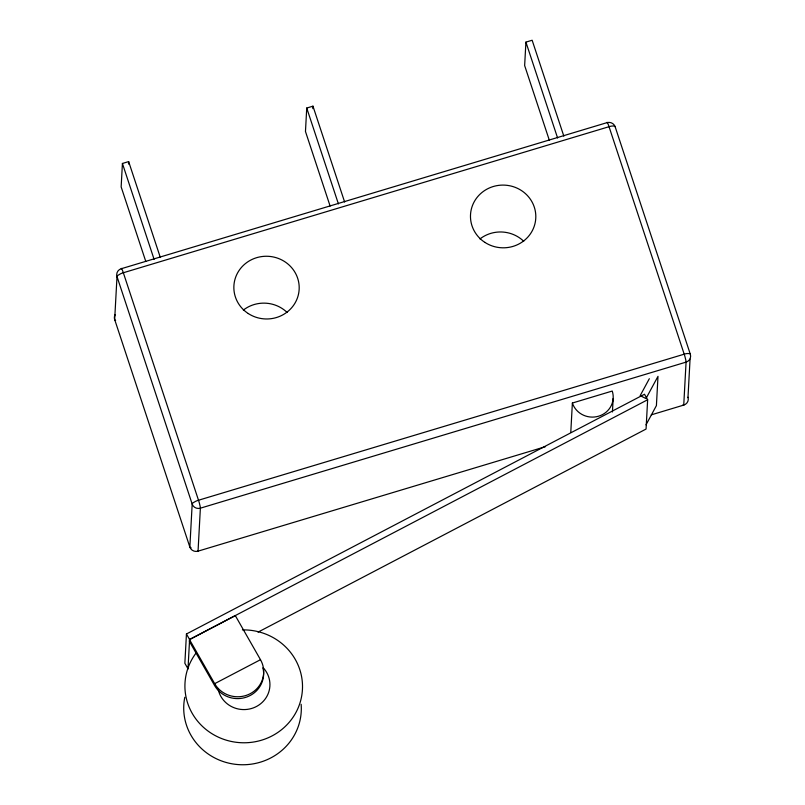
<?xml version="1.0" encoding="UTF-8"?>
<svg xmlns="http://www.w3.org/2000/svg" width="805" height="805" viewBox="0 0 805 805"><rect width="100%" height="100%" fill="white"/><g stroke="black" fill="none" stroke-linecap="round" stroke-linejoin="round"><path stroke-width="1.21" d="M160.326 257.469L128.649 161.594L122.42 163.465L121.153 186.911L145.796 261.484M128.508 164.059L128.649 161.594M186.448 633.988L184.858 663.29L188.008 668.804L189.588 639.502L186.448 633.988L644.503 394.249L647.643 399.753L646.063 429.055L258.043 632.136M187.927 668.885L188.018 667.053M189.507 639.583L214.683 683.666A26.132 25.086 3.1 0 0 250.174 693.719A26.132 25.086 3.1 0 0 260.488 659.698L235.312 615.614L189.507 639.583L189.406 641.414L214.583 685.498A26.132 25.086 3.1 0 0 246.773 697.009A26.132 25.086 3.1 0 0 262.973 668.049M214.583 685.498L214.683 683.666L260.488 659.698M344.641 202.045L312.964 106.169L306.735 108.041L305.467 131.477L330.11 206.05M312.823 108.635L312.964 106.169M563.832 136.126L532.145 40.25L525.917 42.122L524.649 65.567L549.292 140.13M570.785 432.335L572.375 403.033L612.233 391.049A20.91 20.065 3.1 0 1 598.628 416.195A20.91 20.065 3.1 0 1 572.375 403.033M612.434 411.949L613.158 398.525M687.873 397.62A7.305 1.922 -18.3 0 0 687.993 397.227L690.056 359.171M649.333 378.702L640.176 395.647L645.972 398.555L657.997 376.327L656.407 405.619L646.023 424.829M189.588 639.502L647.643 399.753M191.177 547.853L190.805 547.803A7.305 1.922 -18.3 0 1 189.849 547.038L114.672 319.555L117.007 276.588A6.531 6.269 3.1 0 1 121.253 268.729L606.95 122.662A7.346 0.725 73.3 0 1 607.222 122.43L608.107 124.161A6.209 0.614 73.3 0 1 609.033 126.697L684.2 354.18A6.209 0.614 73.3 0 1 685.095 357.148L685.81 360.077A7.305 0.725 73.3 0 1 686.071 362.109L683.747 405.086L651.285 414.847M545.488 446.664L198.05 551.153A7.346 0.725 73.3 0 1 197.778 551.385L197.547 551.043M115.628 320.32L115.326 320.249A7.346 1.932 -18.3 0 1 114.682 319.555A6.531 6.269 3.1 0 1 115.105 314.775M683.093 404.714L683.365 405.187A7.305 0.725 73.3 0 0 683.747 405.086A6.531 6.269 3.1 0 0 687.993 397.227M615.151 126.777L690.328 354.26A6.531 6.269 3.1 0 1 686.071 362.119L200.385 508.176A6.531 6.269 3.1 0 1 192.174 504.071L117.007 276.588A7.346 1.932 -18.3 0 1 117.741 275.481L120.468 273.841A6.209 1.63 -18.3 0 1 123.336 272.754L609.033 126.697A6.209 1.63 -18.3 0 1 611.881 126.053L614.195 126.013A7.305 1.922 -18.3 0 1 615.151 126.777A6.531 6.269 3.1 0 0 606.95 122.662M525.917 42.122L557.603 137.997M306.735 108.041L338.412 203.917M122.42 163.465L154.097 259.351M242.416 629.892A58.805 56.441 3.1 0 1 301.432 697.361A58.805 56.441 3.1 0 1 220.469 738.084A58.805 56.441 3.1 0 1 195.877 653.298M301.151 704.294A58.805 56.441 3.1 0 1 239.095 764.649A58.805 56.441 3.1 0 1 184.798 697.281M263.175 667.737A26.132 25.086 3.1 0 1 255.185 707.132A26.132 25.086 3.1 0 1 218.034 688.506M121.253 268.729A7.305 0.725 73.3 0 1 121.636 268.629L122.42 270.228A6.209 0.614 73.3 0 1 123.336 272.754L198.503 500.237A6.209 0.614 73.3 0 1 199.409 503.206L200.204 506.617A7.346 0.725 73.3 0 1 200.375 508.176L198.05 551.153A6.531 6.269 3.1 0 1 189.849 547.038L192.174 504.071A7.305 1.922 -18.3 0 1 193.24 502.692L195.635 501.324A6.209 1.63 -18.3 0 1 198.503 500.237L684.2 354.18A6.209 1.63 -18.3 0 1 687.047 353.536L689.674 353.566A7.346 1.932 -18.3 0 1 690.318 354.26M479.951 238.944A32.673 31.355 3.1 0 1 523.723 241.269M243.331 310.106A32.673 31.355 3.1 0 1 287.103 312.431M484.892 242.386A32.673 31.355 3.1 0 0 535.738 218.769A32.673 31.355 3.1 0 0 488.816 188.209A32.673 31.355 3.1 0 0 484.892 242.386M248.272 313.548A32.673 31.355 3.1 0 0 299.118 289.921A32.673 31.355 3.1 0 0 252.196 259.371A32.673 31.355 3.1 0 0 248.272 313.548"/></g></svg>
